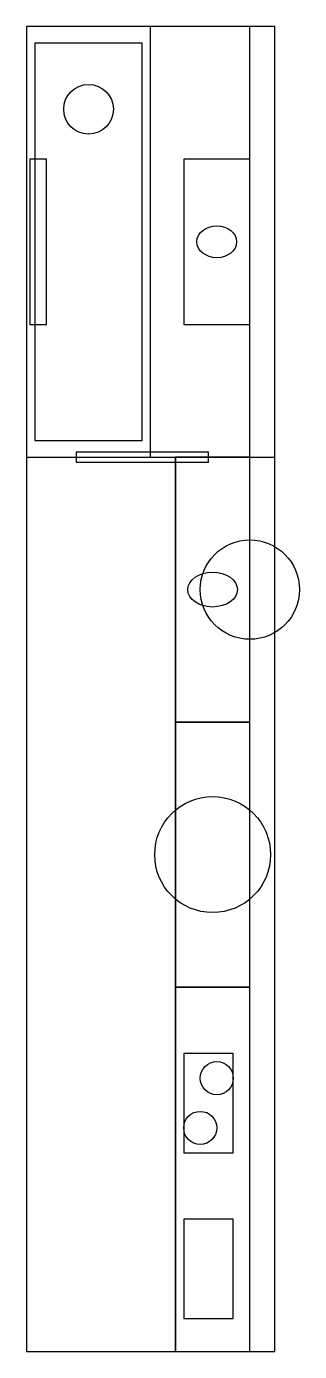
# Model space of a CAD drawing. Header units: metres. Extents: x 0 to 1.65, y 0 to 8.
import ezdxf

# ---------------------------------------------------------------- set-up
doc = ezdxf.new("R2010")
doc.units = ezdxf.units.M
for name, color, linetype in [('ANNOTATIONS', 4, 'Continuous'), ('CHASE_PLUMBING', 2, 'Continuous'), ('FIXTURE_BATHROOM', 3, 'Continuous'), ('FIXTURE_KITCHEN', 1, 'Continuous'), ('FIXTURE_LAUNDRY', 6, 'Continuous'), ('FIXTURE_VANITY', 5, 'Continuous'), ('WALLS_EXTERIOR', 7, 'Continuous'), ('WALLS_INTERIOR', 7, 'Continuous'), ('ZONE_CORRIDOR', 8, 'Continuous')]:
    doc.layers.add(name, color=color, linetype=linetype)

msp = doc.modelspace()

# ---------------------------------------------------------------- linework, layer by layer
at = {"layer": 'ANNOTATIONS'}
msp.add_line((0.3, 5.4), (1.1, 5.4), dxfattribs=at)
at = {"layer": 'CHASE_PLUMBING'}
msp.add_line((1.35, 0), (1.35, 8), dxfattribs=at)
at = {"layer": 'FIXTURE_BATHROOM'}
for points in [[(0.05, 5.5), (0.7, 5.5), (0.7, 7.9), (0.05, 7.9), (0.05, 5.5)], [(0.02, 6.2), (0.12, 6.2), (0.12, 7.2), (0.02, 7.2), (0.02, 6.2)], [(0.95, 6.2), (1.35, 6.2), (1.35, 7.2), (0.95, 7.2), (0.95, 6.2)]]:
    msp.add_lwpolyline(points, dxfattribs=at)
msp.add_circle((0.375, 7.5), 0.15, dxfattribs=at)
msp.add_ellipse((1.15, 6.7), major_axis=(0.12, 0), ratio=0.8, dxfattribs=at)
at = {"layer": 'FIXTURE_KITCHEN'}
for points in [[(0.9, 0), (1.35, 0), (1.35, 2.2), (0.9, 2.2), (0.9, 0)], [(0.95, 1.2), (1.25, 1.2), (1.25, 1.8), (0.95, 1.8), (0.95, 1.2)], [(0.95, 0.2), (1.25, 0.2), (1.25, 0.8), (0.95, 0.8), (0.95, 0.2)]]:
    msp.add_lwpolyline(points, dxfattribs=at)
for centre in [(1.15, 1.65), (1.05, 1.35)]:
    msp.add_circle(centre, 0.1, dxfattribs=at)
at = {"layer": 'FIXTURE_LAUNDRY'}
msp.add_lwpolyline([(0.9, 2.2), (1.35, 2.2), (1.35, 3.8), (0.9, 3.8), (0.9, 2.2)], dxfattribs=at)
msp.add_circle((1.125, 3), 0.35, dxfattribs=at)
at = {"layer": 'FIXTURE_VANITY'}
msp.add_lwpolyline([(0.9, 3.8), (1.35, 3.8), (1.35, 5.4), (0.9, 5.4), (0.9, 3.8)], dxfattribs=at)
msp.add_circle((1.35, 4.6), 0.3, dxfattribs=at)
msp.add_ellipse((1.125, 4.6), major_axis=(0.15, 0), ratio=0.7, dxfattribs=at)
at = {"layer": 'WALLS_EXTERIOR'}
msp.add_lwpolyline([(0, 0), (1.5, 0), (1.5, 8), (0, 8), (0, 0)], dxfattribs=at)
at = {"layer": 'WALLS_INTERIOR'}
for p, q in [((0.75, 5.4), (0.75, 8)), ((0, 5.4), (0.3, 5.4)), ((1.1, 5.4), (1.5, 5.4))]:
    msp.add_line(p, q, dxfattribs=at)
msp.add_lwpolyline([(0.3, 5.37), (1.1, 5.37), (1.1, 5.43), (0.3, 5.43), (0.3, 5.37)], dxfattribs=at)
at = {"layer": 'ZONE_CORRIDOR'}
msp.add_line((0.9, 0), (0.9, 5.4), dxfattribs=at)

doc.saveas('drawing.dxf')
